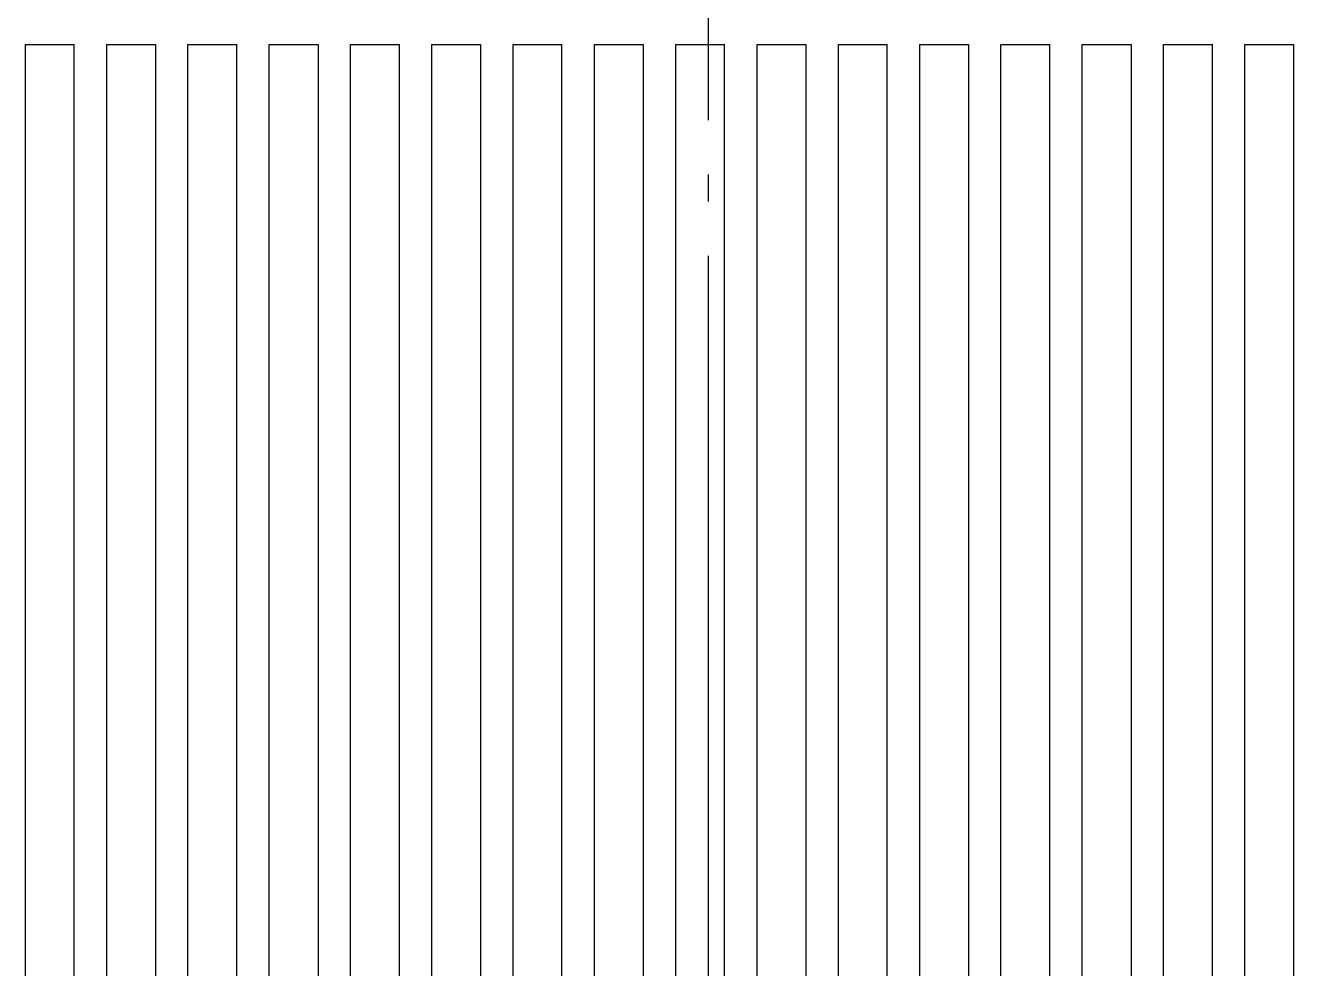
# Model space of a CAD drawing. Extents: x 49189 to 130763, y 0 to 27754.
# Drawn here: x 97273 to 99613, y 23015 to 24755 of the extents above; entities that cross this region are included whole.
import ezdxf

# ---------------------------------------------------------------- set-up
doc = ezdxf.new("R2010")
doc.units = 0
doc.header["$LTSCALE"] = 100
doc.header["$MEASUREMENT"] = 0
doc.linetypes.add('Z', pattern=[22.5, 20, -1, 0.5, -1])
doc.layers.add('2', color=2, linetype='CONTINUOUS')
doc.layers.add('4', color=1, linetype='Z')

msp = doc.modelspace()

# ---------------------------------------------------------------- linework, layer by layer
at = {"layer": '2', "color": 0}
for p, q in [((97273.5, 21309.9), (97273.5, 24719.9)), ((97273.5, 24719.9), (97363.5, 24719.9)), ((97363.5, 21309.9), (97363.5, 24719.9)), ((97423.5, 21309.9), (97423.5, 24719.9)), ((97423.5, 24719.9), (97513.5, 24719.9)), ((97513.5, 24719.9), (97513.5, 21309.9)), ((97573.5, 21309.9), (97573.5, 24719.9)), ((97573.5, 24719.9), (97663.5, 24719.9)), ((97663.5, 21309.9), (97663.5, 24719.9)), ((97723.5, 21309.9), (97723.5, 24719.9)), ((97723.5, 24719.9), (97813.5, 24719.9)), ((97813.5, 24719.9), (97813.5, 21309.9)), ((97873.5, 21309.9), (97873.5, 24719.9)), ((97873.5, 24719.9), (97963.5, 24719.9)), ((97963.5, 21309.9), (97963.5, 24719.9)), ((98023.5, 21309.9), (98023.5, 24719.9)), ((98023.5, 24719.9), (98113.5, 24719.9)), ((98113.5, 24719.9), (98113.5, 21309.9)), ((98173.5, 21309.9), (98173.5, 24719.9)), ((98173.5, 24719.9), (98263.5, 24719.9)), ((98263.5, 21309.9), (98263.5, 24719.9)), ((98323.5, 21309.9), (98323.5, 24719.9)), ((98323.5, 24719.9), (98413.5, 24719.9)), ((98413.5, 24719.9), (98413.5, 21309.9)), ((98473.5, 21309.9), (98473.5, 24719.9)), ((98473.5, 24719.9), (98563.5, 24719.9)), ((98563.5, 21309.9), (98563.5, 24719.9)), ((98623.5, 21309.9), (98623.5, 24719.9)), ((98623.5, 24719.9), (98713.5, 24719.9)), ((98713.5, 24719.9), (98713.5, 21309.9)), ((98773.5, 21309.9), (98773.5, 24719.9)), ((98773.5, 24719.9), (98863.5, 24719.9)), ((98863.5, 21309.9), (98863.5, 24719.9)), ((98923.5, 21309.9), (98923.5, 24719.9)), ((98923.5, 24719.9), (99013.5, 24719.9)), ((99013.5, 24719.9), (99013.5, 21309.9)), ((99073.5, 21309.9), (99073.5, 24719.9)), ((99073.5, 24719.9), (99163.5, 24719.9)), ((99163.5, 21309.9), (99163.5, 24719.9)), ((99223.5, 21309.9), (99223.5, 24719.9)), ((99223.5, 24719.9), (99313.5, 24719.9)), ((99313.5, 24719.9), (99313.5, 21309.9)), ((99373.5, 21309.9), (99373.5, 24719.9)), ((99373.5, 24719.9), (99463.5, 24719.9)), ((99463.5, 21309.9), (99463.5, 24719.9)), ((99523.5, 21309.9), (99523.5, 24719.9)), ((99523.5, 24719.9), (99613.5, 24719.9)), ((99613.5, 24719.9), (99613.5, 21309.9))]:
    msp.add_line(p, q, dxfattribs=at)
at = {"layer": '4', "color": 0}
msp.add_line((98533.3, 26579.8), (98533.3, 15876), dxfattribs=at)

doc.saveas('drawing.dxf')
